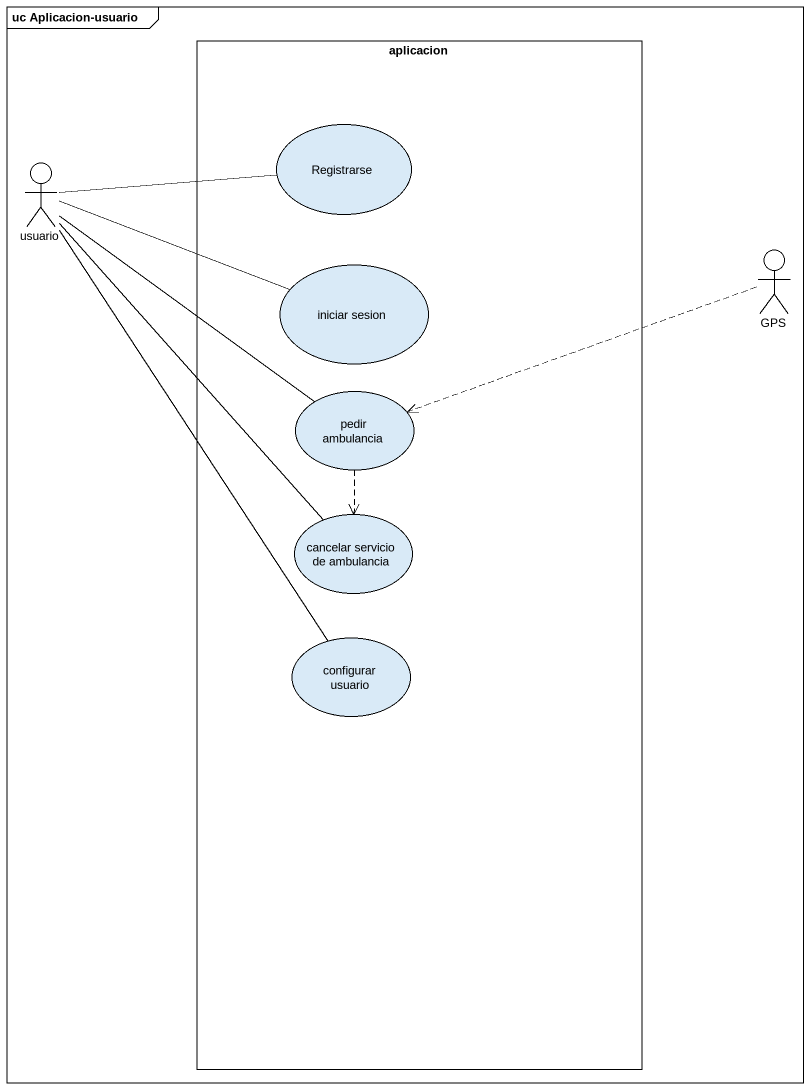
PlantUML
@startuml
mainframe uc Aplicacion-usuario
rectangle aplicacion {
  usecase Registrarse
  usecase "iniciar sesion" as iniciar_sesion
  usecase "pedir ambulancia" as pedir_ambulancia
  usecase "cancelar servicio de ambulancia" as cancelar_servicio_de
  usecase "configurar usuario" as configurar_usuario
}
actor usuario
actor GPS
usuario -right- Registrarse
usuario -right- iniciar_sesion
usuario -- pedir_ambulancia
usuario -- cancelar_servicio_de
usuario -- configurar_usuario
GPS .left.> pedir_ambulancia
pedir_ambulancia ..> cancelar_servicio_de
@enduml
